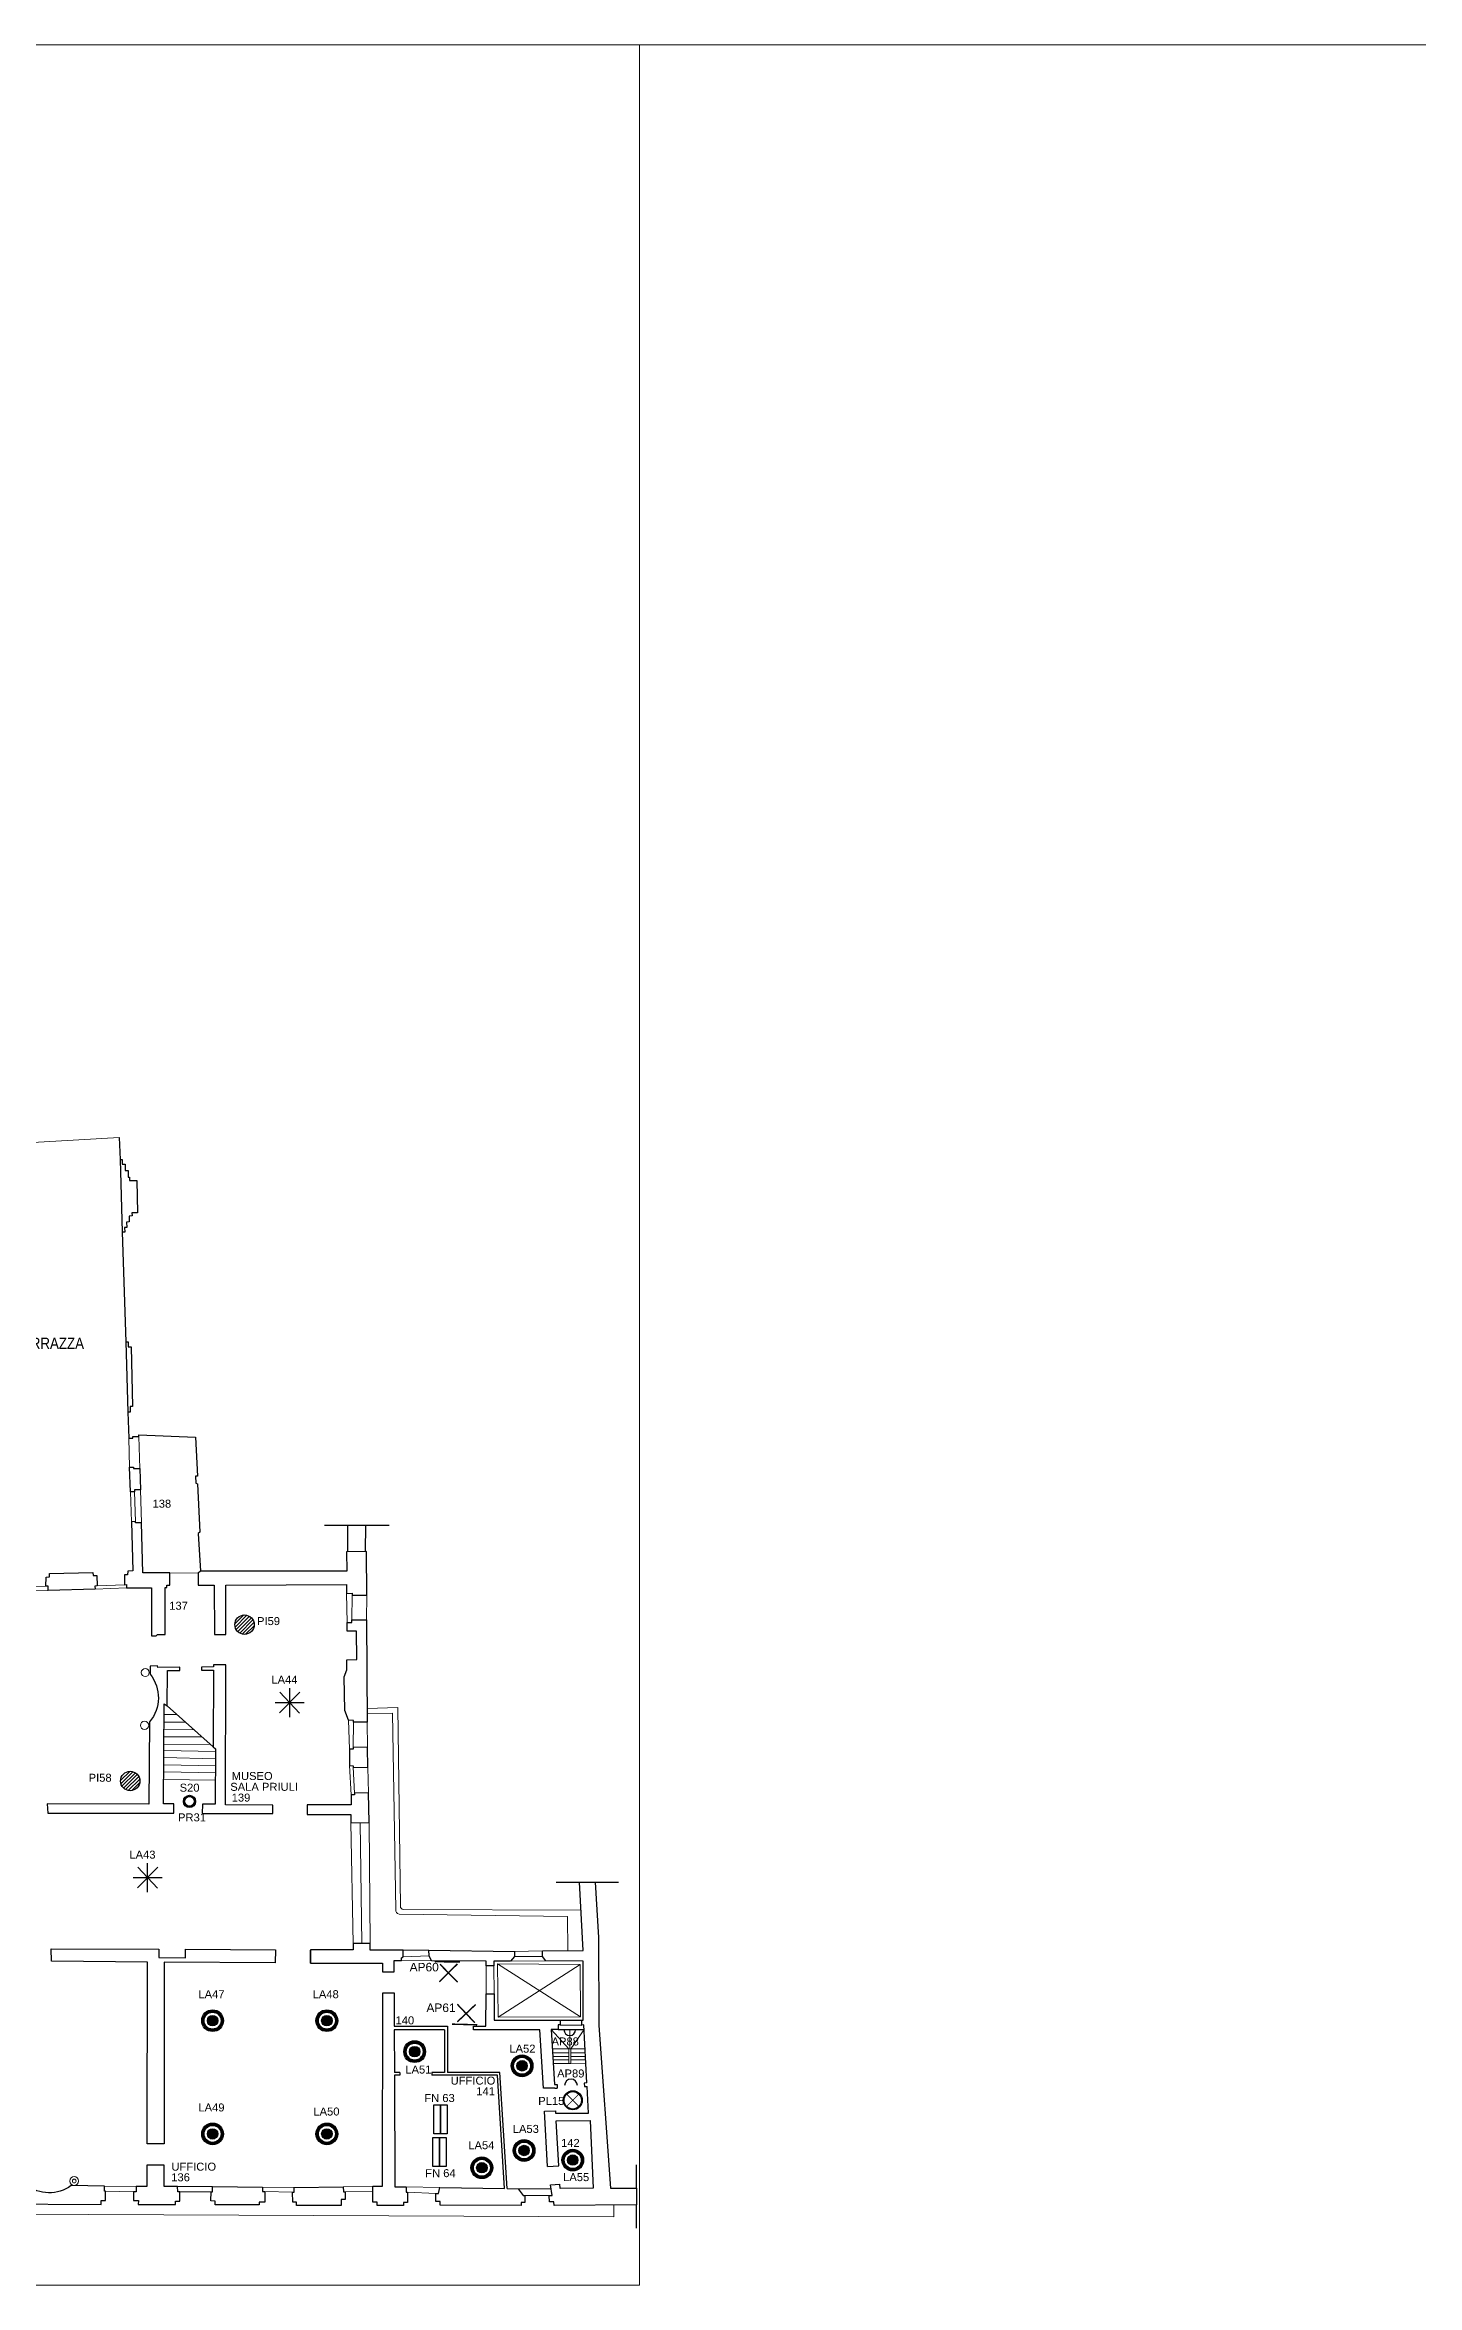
# Model space of a CAD drawing. Header units: millimetres. Extents: x 195 to 76808, y -2861 to 4318.
# Drawn here: x 40347 to 42920, y 109 to 4309 of the extents above; entities that cross this region are included whole.
import ezdxf
from ezdxf.enums import TextEntityAlignment as Align

# ---------------------------------------------------------------- set-up
doc = ezdxf.new("R2010")
doc.units = ezdxf.units.MM
for name, color, linetype, lineweight in [('_sottile', 253, 'Continuous', 5), ('LAMPADINE', 30, 'Continuous', 30), ('muri', 7, 'Continuous', 9), ('num.vani', 66, 'Continuous', 9)]:
    doc.layers.add(name, color=color, linetype=linetype, lineweight=lineweight)
doc.styles.add('ducale_200', font='ARIAL.TTF', dxfattribs={"height": 1})
doc.styles.get("Standard").update_dxf_attribs({"font": 'ARIAL.TTF'})

# ---------------------------------------------------------------- blocks, each defined once
blk = doc.blocks.new('PIANTANA')
at = {"lineweight": 0}
h = blk.add_hatch(dxfattribs=at)
h.set_pattern_fill('ANSI31', color=256, scale=600, style=0)
h.set_pattern_definition([(45, (37136.21, 23067.97), (-53.03301, 53.03301), [])])
edge = h.paths.add_edge_path()
edge.add_arc((14258, -2729), 291, 0, 360)
blk.add_circle((14258, -2729), 291)
blk = doc.blocks.new('sospensione normale')
h = blk.add_hatch(color=256)
h.paths.add_polyline_path([(24193.1, 756.4, 1), (24171.9, 756.4, 1)], flags=16)
h.paths.add_polyline_path([(24176, 756.4, -1), (24189, 756.4, -1)], flags=0)
h.paths.add_polyline_path([(24195.1, 756.4, 1), (24169.9, 756.4, 1)])
for radius in [13.6, 12.6, 11.6, 10.6, 6.52]:
    blk.add_circle((24182.5, 756.4), radius)
blk = doc.blocks.new('re')
at = {"const_width": 0.3}
for points in [[(51.55, 419.05), (51.66, 413.81)], [(55.72, 418.12), (52.08, 414.34)], [(52.09, 417.95), (55.87, 414.31)]]:
    blk.add_lwpolyline(points, dxfattribs=at)
blk = doc.blocks.new('FB')
h = blk.add_hatch(color=256)
edge = h.paths.add_edge_path(flags=16)
edge.add_arc((323.34, 430.98), 1.01, 0, 360)
edge = h.paths.add_edge_path()
edge.add_arc((323.34, 430.98), 1.27, 0, 360)
for radius in [1.27, 1.01]:
    blk.add_circle((323.34, 430.98), radius)
blk = doc.blocks.new('htrs')
h = blk.add_hatch(color=256)
edge = h.paths.add_edge_path(flags=16)
edge.add_arc((211.83, 239.49), 2.26, 0, 360)
edge = h.paths.add_edge_path()
edge.add_arc((211.83, 239.49), 2.46, 0, 360)
at = {"const_width": 0.2}
for points in [[(210.23, 237.89), (213.43, 241.09)], [(213.43, 237.89), (210.23, 241.09)]]:
    blk.add_lwpolyline(points, dxfattribs=at)
for radius in [2.46, 2.26]:
    blk.add_circle((211.83, 239.49), radius)

msp = doc.modelspace()

# ---------------------------------------------------------------- linework, layer by layer
at = {"layer": '_sottile'}
for p, q in [((41329.6, 551.8), (41296.4, 588)), ((41331.4, 551.8), (41331.4, 587.9)), ((41333.1, 551.7), (41358.4, 587.9))]:
    msp.add_line(p, q, dxfattribs=at)
for points in [[(36960.8, 1365.7), (38297.7, 1417.6), (39312.2, 1444.3), (40188.9, 1463.6), (40167.6, 2242.4), (40180.5, 2243.2), (40182.5, 2240.3), (40192.1, 2240.3), (40194.2, 2243.2), (40486.7, 2260.2)], [(40504.4, 1696.8), (40506.1, 1642.4)], [(40525.2, 1639.8), (40523.1, 1700.1)], [(40507.7, 1596.3), (40509.5, 1540.1)], [(40517, 1540.4), (40515.2, 1596.4)], [(40526.4, 1599.9), (40528.2, 1538.1)], [(40581.3, 1444.5), (40634.6, 1443.4)], [(40349.3, 1419.5), (40296.7, 1418.2)], [(40297, 1410), (40353.2, 1411.4)], [(40441.4, 1413.6), (40500.1, 1415.9)], [(40445.1, 1419.7), (40496.6, 1422)], [(40912.7, 1405.6), (40913.8, 1351)], [(40923.2, 1402.1), (40923, 1356.3)], [(40950.7, 1402.5), (40950.5, 1356.3)], [(40594.7, 1178.8), (40570.6, 1178.8)], [(40570.4, 1137), (40642, 1136.6)], [(40626.5, 1150.5), (40570.5, 1149.9)], [(40610.8, 1164.5), (40570.6, 1164.6)], [(40916.7, 1168.1), (40918.3, 1113.9)], [(40925.7, 1164.1), (40925, 1117.2)], [(40951.3, 1164.1), (40952.2, 1116.9)], [(40667.2, 1095.8), (40570.2, 1097.9)], [(40657.6, 1122.7), (40570.3, 1123)], [(40667.4, 1109.2), (40570.3, 1111.2)], [(40666.8, 1055.7), (40570, 1057)], [(40667.1, 1082.6), (40570.1, 1084)], [(40667, 1069.4), (40570.1, 1071)], [(40918.3, 1083), (40921.3, 1027.8)], [(40925, 1079.9), (40927.7, 1031.5)], [(40952.9, 1079.6), (40954.3, 1031.9)], [(40921.1, 975.8), (40925.2, 749.1)], [(40938.2, 976.1), (40941.3, 749.1)], [(40955.3, 976.4), (40957.4, 749.1)], [(41015.9, 717.3), (41072.4, 716.8)], [(41019.1, 736.8), (41067, 737)], [(41019.3, 724.4), (41067.5, 726.2)], [(41220.3, 716.1), (41286.6, 716.6)], [(41228, 734.5), (41280, 735.4)], [(41228, 725.1), (41280.4, 725.2)], [(41174.7, 707.4), (41174.4, 655.1)], [(41189, 707.4), (41189.7, 655.2)], [(41196.1, 711.2), (41351, 710.1), (41351.5, 611.6), (41197.2, 611.1), (41196.1, 711.2)], [(41196.1, 711.2), (41351.5, 611.6)], [(41351, 710.1), (41197.2, 611.1)], [(41298.6, 551.8), (41329.6, 551.8)], [(41333.1, 551.7), (41360.3, 551.7)], [(41329.6, 544.3), (41299.1, 544.3)], [(41329.6, 537.8), (41299.5, 537.8)], [(41329.6, 531.3), (41299.9, 531.3)], [(41300.3, 524.2), (41329.6, 524.7)], [(41360.6, 544.3), (41333.1, 544.3)], [(41361, 537.8), (41333.1, 537.8)], [(41333.1, 531.2), (41361.3, 531.3)], [(41333.1, 524.5), (41361.7, 524.8)], [(40518.4, 294), (40458.8, 294.7)], [(40596.2, 294), (40661.4, 293.9)], [(40906.8, 293.4), (40962.1, 294.2)], [(41413.8, 259.1), (41413.8, 237), (39585.6, 244.9)], [(40461.1, 285.1), (40513.6, 284.1)], [(40658.8, 283.8), (40600, 283.9)], [(40755.2, 292.7), (40814.8, 291.8)], [(40811.8, 283.4), (40759.6, 284.4)], [(40910.1, 284), (40962.1, 284.8)], [(41024.8, 293.3), (41088, 291.9)], [(41027.1, 283.1), (41080.3, 280.6)], [(41234.8, 289.5), (41295.5, 289.3)], [(41247.1, 277), (41292.8, 277)]]:
    msp.add_lwpolyline(points, dxfattribs=at)
for points in [[(40951.2, 1190.2), (41008.9, 1191.6), (41013.7, 819.4, 0.340586), (41019.6, 813), (41352.6, 811.7)], [(40951.2, 1180.5), (40998.7, 1180.9), (41005.3, 812.6, 0.385463), (41011.2, 804.3), (41327.4, 799.8), (41327.7, 736)]]:
    msp.add_lwpolyline(points, format="xyb", dxfattribs=at)
msp.add_lwpolyline([(41329.6, 551.8), (41333.1, 551.7), (41333.1, 524.5), (41329.6, 524.7)], close=True, dxfattribs=at)
for centre, radius in [((40535.5, 1257.3), 7.53), ((40534.2, 1158.3), 7.77), ((40402.3, 304.1), 8.19), ((40402.3, 304.1), 3.5)]:
    msp.add_circle(centre, radius, dxfattribs=at)
at = {"layer": 'LAMPADINE'}
for p, q in [((40787.3, 1181.5), (40825, 1220.3)), ((40824.8, 1181.3), (40787.5, 1220.5)), ((40806.2, 1173.8), (40806.2, 1227.9)), ((40779.1, 1200.9), (40833.2, 1200.9)), ((40521.1, 853.5), (40558.8, 892.2)), ((40558.6, 853.3), (40521.3, 892.5)), ((40539.9, 845.8), (40539.9, 899.9)), ((40512.9, 872.9), (40567, 872.9))]:
    msp.add_line(p, q, dxfattribs=at)
for points in [[(41076.4, 446.9), (41089, 446.9), (41089, 392.5), (41076.4, 392.5)], [(41089, 446.9), (41101.5, 446.9), (41101.5, 392.5), (41089, 392.5)], [(41074.4, 385.7), (41086.9, 385.7), (41086.9, 331.2), (41074.4, 331.2)], [(41086.9, 385.7), (41099.5, 385.7), (41099.5, 331.2), (41086.9, 331.2)]]:
    msp.add_lwpolyline(points, close=True, dxfattribs=at)
for centre, radius, start, end in [((41331.4, 587.9), 11, 179.2065, 359.2065), ((41333.6, 483), 12.1, 359.5908, 179.5908)]:
    msp.add_arc(centre, radius, start, end, dxfattribs=at)
at = {"layer": 'muri'}
msp.add_line((41461.8, 4308.8), (44378.5, 4308.8), dxfattribs=at)
at = {"layer": 'muri', "linetype": 'ByBlock', "lineweight": 30}
for p, q in [((41356.5, 736.3), (41349.9, 864.3)), ((41349.9, 864.3), (41379.1, 864.3)), ((41379.1, 864.3), (41385.4, 760.7)), ((41385.4, 760.7), (41385.8, 595.9)), ((41280, 735.4), (41356.5, 736.3)), ((41280.4, 725.2), (41280, 735.4)), ((41286.6, 716.6), (41280.4, 725.2)), ((41356.4, 716.1), (41286.6, 716.6)), ((41356.6, 605.9), (41356.4, 716.1)), ((40980.4, 294.3), (40980.8, 656.8)), ((40980.8, 656.8), (40980.8, 656.8)), ((40980.8, 656.8), (41002.1, 656.8)), ((41002.1, 656.8), (41002.1, 656.8)), ((41002.1, 656.8), (41002.3, 594.3)), ((41174.2, 594.3), (41174.4, 655.1)), ((41174.4, 655.1), (41189.7, 655.2)), ((41189.7, 655.2), (41189.9, 605.5)), ((41002.3, 594.3), (41102.4, 594.3)), ((41102.4, 594.3), (41102.4, 587.4)), ((41150.8, 594.3), (41174.2, 594.3)), ((41150.8, 587.4), (41150.8, 594.3)), ((41174.2, 594.3), (41174.2, 594.3)), ((41189.9, 605.5), (41313.5, 605.8)), ((41313.5, 596.8), (41309.5, 596.8)), ((41309.5, 596.8), (41309.5, 587.9)), ((41313.5, 605.8), (41313.5, 596.8)), ((41354, 596.3), (41354.1, 605.9)), ((41357.9, 596.8), (41354, 596.3)), ((41354.1, 605.9), (41356.6, 605.9)), ((41357.9, 596.8), (41357.9, 596.8)), ((41363.6, 488.1), (41357.9, 596.8)), ((41385.8, 595.9), (41407.6, 290.6)), ((41002.3, 587.5), (41002.5, 507.5)), ((41096.4, 587.4), (41002.3, 587.5)), ((41096.4, 587.4), (41096.4, 507.4)), ((41102.4, 587.4), (41102.4, 507.4)), ((41275.4, 587.3), (41150.8, 587.4)), ((41282.4, 478.1), (41275.4, 587.3)), ((41309.5, 587.9), (41296.4, 588)), ((41296.4, 588), (41302.7, 484.9)), ((41012.5, 507.5), (41002.5, 507.5)), ((41012.5, 507.5), (41012.5, 502.5)), ((41072.5, 507.5), (41072.5, 502.4)), ((41096.4, 507.4), (41072.5, 507.4)), ((41200.3, 507.3), (41102.4, 507.4)), ((41214.2, 289.8), (41200.3, 507.3)), ((41002.6, 502.5), (41003.2, 293.3)), ((41012.5, 502.5), (41002.6, 502.5)), ((41195.6, 502.3), (41072.5, 502.4)), ((41209.2, 289.9), (41195.6, 502.3)), ((41303.1, 478.1), (41282.4, 478.1)), ((41302.7, 484.9), (41307.7, 485.2)), ((41303.1, 478.1), (41308, 478.4)), ((41307.7, 485.2), (41308, 478.4)), ((41363.6, 488.1), (41358.4, 487.8)), ((41358.4, 487.8), (41358.7, 481)), ((41358.7, 481), (41363.9, 481.3)), ((41366.5, 431.5), (41363.9, 481.3)), ((41283.9, 434.8), (41304.6, 435.4)), ((41289.8, 331.5), (41283.9, 434.8)), ((41304.6, 435.4), (41304.6, 431.3)), ((41304.6, 431.3), (41366.5, 431.5)), ((41306.1, 417.2), (41369.3, 417.3)), ((41310.9, 332.7), (41306.1, 417.2)), ((41369.3, 417.3), (41375.4, 290.5)), ((40962.1, 294.2), (40980.4, 294.3)), ((40962.2, 264.6), (40962.1, 294.2)), ((41289.8, 331.5), (41310.9, 332.7)), ((41295.5, 297.2), (41312.9, 298.2)), ((41298.2, 276.8), (41295.5, 297.2)), ((41313.4, 290.3), (41312.9, 298.2)), ((40970.4, 264.6), (40962.2, 264.6)), ((40970.4, 258.2), (40970.4, 264.6)), ((41019.8, 258.2), (40970.4, 258.2)), ((41003.2, 293.3), (41024.8, 293.3)), ((41027.2, 263.6), (41019.8, 263.6)), ((41019.8, 263.6), (41019.8, 258.2)), ((41024.8, 293.3), (41024.8, 283.4)), ((41024.8, 283.4), (41027.1, 283.1)), ((41027.1, 283.1), (41027.2, 263.6)), ((41293.3, 264.9), (41292.8, 277)), ((41292.8, 277), (41298.2, 276.8)), ((41301.7, 264.9), (41293.3, 264.9)), ((41298.2, 276.8), (41298.2, 276.8)), ((41301.8, 258.3), (41301.7, 264.9)), ((41456.7, 259.5), (41301.8, 258.3)), ((41375.4, 290.5), (41313.4, 290.3)), ((41407.6, 290.6), (41456.7, 290.6)), ((41456.7, 290.6), (41456.7, 259.5))]:
    msp.add_line(p, q, dxfattribs=at)
at = {"layer": 'muri', "linetype": 'Continuous', "ltscale": 0.1}
msp.add_lwpolyline([(35541.8, 4308.8), (41461.8, 4308.8), (41461.8, 108.8), (35541.8, 108.8)], close=True, dxfattribs=at)
at = {"layer": 'muri', "linetype": 'ByBlock', "lineweight": 30}
for points in [[(40486.7, 2260.2), (40488.2, 2218.9), (40491.9, 2218.9), (40492.1, 2210.3), (40497.5, 2210.3), (40497.7, 2198.2), (40503.6, 2198.2), (40503.5, 2186.1), (40506.1, 2186.2), (40506.1, 2179.8), (40519.8, 2179.5), (40521, 2119.1), (40510.5, 2118.9), (40510.6, 2113.3), (40505.1, 2112.9), (40505.2, 2102.1), (40500.5, 2101.9), (40500.6, 2091.7), (40496.7, 2091.5), (40496.9, 2083), (40492.1, 2082.8), (40498.8, 1877), (40503.5, 1877), (40503.7, 1867.8), (40509.1, 1867.8), (40511.6, 1756.2), (40507, 1756.1), (40507.1, 1745.6), (40503, 1745.3), (40504.4, 1696.8), (40512.3, 1696.9), (40512.4, 1700), (40523.1, 1700.1), (40523.2, 1703.1), (40629.4, 1698.7), (40633.4, 1625.6), (40629.9, 1625.2), (40630.2, 1612.6), (40633.7, 1611.1), (40637.6, 1520.6), (40634.8, 1518), (40639.1, 1447.6)], [(40488.2, 2218.9), (40492.1, 2082.8)], [(40498.8, 1877), (40503, 1745.3)], [(40525.2, 1639.8), (40526.4, 1599.9), (40515, 1599.7), (40515.2, 1596.4), (40507.7, 1596.3), (40506.1, 1642.4), (40513.5, 1642.4), (40513.7, 1639.9), (40525.2, 1639.8)], [(40500.1, 1415.9), (40546.9, 1416.3), (40546.9, 1326.3), (40555.8, 1326.3), (40558.6, 1328.9), (40572.7, 1328.7), (40572.7, 1416.6), (40576.2, 1416.6), (40576.2, 1421.4), (40581.3, 1421.4), (40581.3, 1444.5), (40531.2, 1444.1), (40528.2, 1538.1), (40517.1, 1538), (40517, 1540.4), (40509.5, 1540.1), (40512.4, 1448), (40502.7, 1447.6), (40502, 1440.7), (40496.4, 1440.5), (40496.6, 1422), (40500.1, 1422.2), (40500.1, 1415.9)], [(40871.5, 1533.8), (40992.8, 1533.8)], [(40915.4, 1483.7), (40915.4, 1533.8)], [(40948.6, 1484.1), (40948.9, 1533.8)], [(40950.3, 1484.1), (40912.7, 1483.7), (40913.2, 1447.5), (40639.1, 1447.6), (40634.6, 1443.4), (40634.6, 1421.2), (40664.9, 1421.3), (40665.3, 1328.7), (40686.8, 1328.8), (40686.7, 1421.4), (40912.6, 1422.6), (40912.7, 1405.6), (40923.2, 1406), (40923.2, 1402.1), (40950.7, 1402.5), (40950.3, 1484.1)], [(40774.6, 1008.8), (40685.6, 1009.5), (40686.4, 1271.6), (40663.7, 1271.6), (40663.7, 1267.8), (40640.9, 1267.6), (40640.9, 1261.5), (40663.5, 1261.6), (40662.7, 1118.1), (40667.4, 1114.6), (40666.4, 1010.7), (40642.5, 1010.8), (40642.3, 992.9), (40774.6, 992.9), (40774.6, 1009)], [(40662.7, 1118.1), (40576.7, 1194.9)], [(40839.2, 991.1), (40921.1, 991.1), (40921.1, 975.8), (40955.3, 976.4), (40954.3, 1031.9), (40927.7, 1031.5), (40928, 1027.8), (40921.3, 1027.8), (40921.2, 1009.2), (40839.1, 1009.2), (40839.2, 991.1)], [(41306, 864.3), (41349.9, 864.3)], [(41379.1, 864.3), (41423, 864.3)], [(40359.3, 739.2), (40561.1, 739), (40561.1, 723), (40610.7, 722.8), (40610.7, 738.9), (40779.7, 737.2), (40779.3, 712.9), (40570.7, 714.5), (40570.9, 373.5), (40539.3, 374), (40539.6, 714.5), (40359.4, 716.2), (40359.3, 739.2)], [(40845, 712.4), (40980, 712.3), (40980, 696.3), (40980, 696.3), (41002.1, 696.3), (41002.1, 696.3), (41002.1, 717.3), (41015.9, 717.3), (41015.9, 722.7), (41019.3, 724.4), (41019.1, 736.8), (40957.4, 736.8), (40957.4, 749.1), (40925.2, 749.1), (40925.1, 737.2), (40845, 737.2), (40845, 712.4), (40845, 736.9), (40845, 712.4), (40845, 736.9)], [(41067, 737), (41228, 734.5), (41228, 725.1), (41220.3, 716.1), (41189, 716.1), (41189, 707.4), (41174.7, 707.4), (41174.6, 716.1), (41072.4, 716.8), (41067.5, 726.2), (41067, 737)], [(41313.5, 605.8), (41354.1, 605.9)], [(41313.5, 596.8), (41354, 596.3)], [(41309.5, 587.9), (41358.4, 587.9)], [(40538.3, 333.8), (40538.3, 294), (40518.4, 294), (40518.4, 284.1), (40513.6, 284.1), (40513.3, 267.6), (40522.5, 267.6), (40522.3, 260.3), (40591.9, 260.2), (40592.2, 266.1), (40600, 266.1), (40600, 283.9), (40596.3, 283.9), (40596.2, 294), (40571, 293.9), (40571, 334.1), (40538.3, 333.8)], [(41456.7, 290.6), (41456.7, 334.5)], [(40661.4, 293.9), (40755.2, 292.7), (40755.3, 284.4), (40759.6, 284.4), (40759.6, 264.6), (40749.2, 264.6), (40749.2, 259.2), (40666.7, 259.2), (40666.7, 266.6), (40658.7, 266.8), (40658.8, 283.8), (40661.5, 283.9), (40661.4, 293.9)], [(40814.8, 291.8), (40906.8, 293.4), (40907, 284), (40910.1, 284), (40910.2, 269.6), (40902.5, 269.6), (40902.5, 258.3), (40819.3, 258.3), (40819.3, 264.6), (40812.1, 264.6), (40811.8, 283.4), (40814.9, 283.4), (40814.8, 291.8)], [(41247.1, 277), (41247.3, 264.1), (41240.5, 264.1), (41240.5, 258.2), (41088.2, 258.9), (41088.1, 266), (41080.2, 266), (41080.3, 280.6), (41085.3, 280.7), (41088, 291.9), (41209.2, 289.9)], [(41214.2, 289.8), (41234.8, 289.5), (41243.9, 277.1), (41247.1, 277)], [(41456.7, 215.6), (41456.7, 259.5)]]:
    msp.add_lwpolyline(points, dxfattribs=at)
for points in [[(40353.2, 1411.4), (40353.5, 1419.5), (40349.3, 1419.5), (40349.5, 1436.3), (40356.1, 1436.6), (40355.9, 1442.9), (40437.3, 1444.6), (40437.7, 1439), (40444.6, 1439.2), (40445.1, 1419.7), (40441.2, 1419.5), (40441.4, 1413.6)], [(40913.8, 1351), (40923, 1351.1), (40923, 1356.3), (40950.5, 1356.3), (40951.3, 1164.1), (40925.7, 1164.1), (40925.7, 1167.7), (40916.7, 1168.1), (40909.6, 1186.1), (40908.4, 1249.4), (40913.5, 1262.4), (40913.5, 1281.2), (40932, 1281.6), (40931.2, 1335), (40913.9, 1335)], [(40952.2, 1116.9), (40925, 1117.2), (40925, 1113.5), (40918.3, 1113.9), (40918.3, 1083), (40925, 1082.6), (40925, 1079.9), (40952.9, 1079.6)]]:
    msp.add_lwpolyline(points, close=True, dxfattribs=at)
for points in [[(40544.5, 1254, -0.36085), (40543.6, 1164.8), (40542, 1010.7), (40351.8, 1011.1), (40352.5, 993.6), (40588.9, 993.4), (40588.9, 1011), (40569.7, 1011.1), (40570.8, 1198.6), (40576.7, 1194.9), (40577.1, 1261.1), (40600.3, 1261.4), (40600.3, 1267.1), (40559.3, 1266.5), (40558.1, 1269.6), (40544.6, 1269.3)], [(40452.9, 260.2), (40452.9, 260.2), (40452.8, 267.7), (40461, 267.8), (40461.1, 285.1), (40458.8, 285.1), (40458.8, 294.7), (40396.3, 295.4, -0.336358), (40312.4, 296.9), (40248.3, 296.9), (40248.4, 285.7), (40244.5, 285.7), (40244.5, 269.1), (40244.5, 269.1), (40252.8, 269.1), (40252.9, 261.1), (40252.9, 261.1)]]:
    msp.add_lwpolyline(points, format="xyb", close=True, dxfattribs=at)
at = {"layer": 'muri', "linetype": 'ByBlock', "lineweight": 0}
msp.add_lwpolyline([(40617.5, 1157.4, 0, 14.4, 0), (40617.5, 1135.4, 0, 0, 0), (40617.3, 1056.4, 0, 0, 0)], format="xyseb", dxfattribs=at)

# ---------------------------------------------------------------- block references
at = {"layer": 'LAMPADINE'}
for name, p, xscale, yscale, zscale in [('PIANTANA', (39830.4, 1517.7), 0.0625, 0.0625, 0.0625), ('PIANTANA', (39616.1, 1224.5), 0.0625, 0.0625, 0.0625), ('FB', (37697.4, -2877.6), 9.033835601794323, 9.033835601794294, 9.033835601794319), ('sospensione normale', (4388, -529.9), 1.5, 1.5, 1.5), ('sospensione normale', (4602.2, -529.9), 1.5, 1.5, 1.5), ('sospensione normale', (4766.8, -588), 1.5, 1.5, 1.5), ('sospensione normale', (4968.1, -614.5), 1.5, 1.5, 1.5), ('htrs', (39803, -1278.8), 7.241429873007291, 7.241429873007178, 7.241429873007197), ('sospensione normale', (4388, -742.2), 1.5, 1.5, 1.5), ('sospensione normale', (4602.2, -742.2), 1.5, 1.5, 1.5), ('sospensione normale', (4972, -773.3), 1.5, 1.5, 1.5), ('sospensione normale', (4892.8, -805.6), 1.5, 1.5, 1.5), ('sospensione normale', (5063.2, -791.2), 1.5, 1.5, 1.5)]:
    msp.add_blockref(name, p, dxfattribs=dict(at, xscale=xscale, yscale=yscale, zscale=zscale))
at = {"layer": 'LAMPADINE', "yscale": 9.033835601794294, "zscale": 9.033835601794319}
for p, xscale, rotation in [((44858.3, 1222.4), -9.033835601794323, 90.62750892863416), ((44869.8, -45.9), 9.033835601794323, 87.2911530000325)]:
    msp.add_blockref('re', p, dxfattribs=dict(at, xscale=xscale, rotation=rotation))

# ---------------------------------------------------------------- texts
at = {"layer": 'LAMPADINE', "color": 150, "width": 767, "attachment_point": 1, "line_spacing_factor": 0.75, "style": 'ducale_200'}
for s, insert, char_height in [('PI59', (40745, 1361.3), 15), ('PI58', (40429.3, 1067.6), 15), ('PR31', (40596.9, 993.3), 15), ('AP60', (41031.1, 713.1), 16), ('LA47', (40635.1, 661.8), 15), ('LA48', (40849.3, 661.8), 15), ('AP61 ', (41062.6, 636.9), 16), ('LA52', (41218.1, 559.7), 15), ('LA51', (41023, 520.6), 15), ('LA49', (40635.1, 449.5), 15), ('LA50', (40850.7, 441.9), 15), ('PL15\\P ', (41272.2, 461.7), 15), ('LA54', (41141.1, 378.7), 15), ('LA53', (41224.5, 409.3), 15), ('LA55', (41318.9, 318.9), 15)]:
    msp.add_mtext(s, dxfattribs=dict(at, insert=insert, char_height=char_height))
at = {"layer": 'LAMPADINE', "color": 150, "char_height": 15, "width": 767, "attachment_point": 1, "style": 'ducale_200'}
for s, insert in [('LA44', (40771.9, 1251.5)), ('LA43', (40505.7, 923.5)), ('AP88', (41297.2, 573.2)), ('AP89', (41307.6, 513.2)), ('FN 63', (41058.6, 467.2)), ('FN 64', (41060.3, 326.3))]:
    msp.add_mtext(s, dxfattribs=dict(at, insert=insert))
at = {"layer": 'muri', "linetype": 'ByBlock', "lineweight": 30, "width": 0.85}
msp.add_text('TERRAZZA', height=21, dxfattribs=at).set_placement((40354.8, 1864.1), align=Align.CENTER)
at = {"layer": 'muri', "linetype": 'ByBlock', "lineweight": 30, "style": 'ducale_200'}
for s, p in [('SALA PRIULI', (40758.3, 1035.6)), ('MUSEO', (40735.9, 1055.9)), ('UFFICIO', (41149.9, 484.8)), ('UFFICIO', (40626.4, 323.5))]:
    msp.add_text(s, height=15, dxfattribs=at).set_placement(p, align=Align.CENTER)
at = {"layer": 'num.vani', "linetype": 'Continuous', "char_height": 15, "attachment_point": 1}
for s, insert, width in [('{\\fArial|b0|i0|c0|p34;138}', (40549.1, 1581.4), 1389.35), ('{\\fArial|b0|i0|c0|p34;137}', (40580.4, 1390.1), 1389.35), ('{\\fArial|b0|i0|c0|p34;S20}', (40599.9, 1049), 1389.36), ('{\\fArial|b0|i0|c0|p34;139}', (40697.5, 1030.4), 1389.35), ('{\\fArial|b0|i0|c0|p34;140}', (41004.7, 612.8), 1389.35), ('{\\fArial|b0|i0|c0|p34;141}', (41156.1, 479.9), 1389.35), ('{\\fArial|b0|i0|c0|p34;142}', (41315, 383), 1389.35), ('{\\fArial|b0|i0|c0|p34;136}', (40584.2, 318.6), 1389.35)]:
    msp.add_mtext(s, dxfattribs=dict(at, insert=insert, width=width))

doc.saveas('drawing.dxf')
